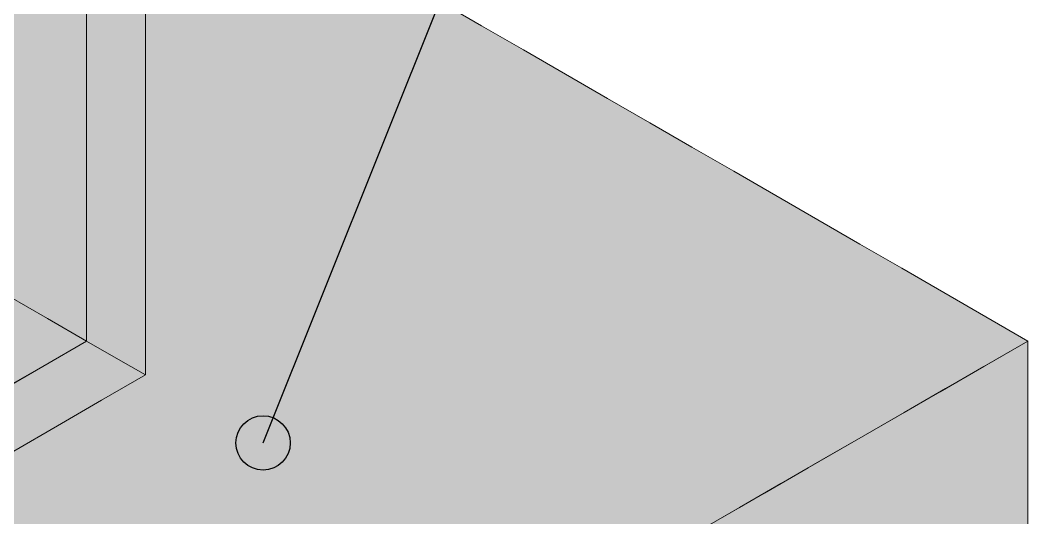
# Model space of a CAD drawing. Header units: metres. Extents: x 0 to 8.41, y 0 to 5.94.
# Drawn here: x 2.7702 to 3.0669, y 2.4109 to 2.5575 of the extents above; entities that cross this region are included whole.
import ezdxf

# ---------------------------------------------------------------- set-up
doc = ezdxf.new("R2010")
doc.units = ezdxf.units.M
doc.header["$LTSCALE"] = 0.25
doc.layers.add('ISO-3D', color=7, linetype='CONTINUOUS', lineweight=13)
doc.layers.add('ISO-3D-ARISTAS', color=250, linetype='CONTINUOUS', lineweight=13)
doc.layers.add('LLAMADAS-NUM', color=30, linetype='CONTINUOUS', lineweight=25, true_color=0xc05014)

msp = doc.modelspace()

# ---------------------------------------------------------------- linework, layer by layer
at = {"layer": 'ISO-3D', "true_color": 0x8e8d88}
for points in [[(2.76672, 2.56205), (2.77826, 2.55538), (2.76672, 2.57633), (2.77826, 2.56967)], [(2.7942, 2.5619), (2.78128, 2.55444), (2.7942, 2.57645), (2.78128, 2.56898)], [(2.77826, 2.55538), (2.78981, 2.54871), (2.77826, 2.56967), (2.78981, 2.563)], [(2.78128, 2.55444), (2.76835, 2.54697), (2.78128, 2.56898), (2.76835, 2.56152)], [(2.80713, 2.55482), (2.7942, 2.54735), (2.80713, 2.56936), (2.7942, 2.5619)], [(2.76672, 2.54776), (2.77826, 2.5411), (2.76672, 2.56205), (2.77826, 2.55538)], [(2.7942, 2.54735), (2.78128, 2.53989), (2.7942, 2.5619), (2.78128, 2.55444)], [(2.77826, 2.5411), (2.78981, 2.53443), (2.77826, 2.55538), (2.78981, 2.54871)], [(2.80713, 2.54027), (2.7942, 2.53281), (2.80713, 2.55482), (2.7942, 2.54735)], [(2.78128, 2.53989), (2.76835, 2.53243), (2.78128, 2.55444), (2.76835, 2.54697)], [(2.76672, 2.53348), (2.77826, 2.52681), (2.76672, 2.54776), (2.77826, 2.5411)], [(2.7942, 2.53281), (2.78128, 2.52535), (2.7942, 2.54735), (2.78128, 2.53989)], [(2.78128, 2.52535), (2.76835, 2.51788), (2.78128, 2.53989), (2.76835, 2.53243)], [(2.77826, 2.52681), (2.78981, 2.52014), (2.77826, 2.5411), (2.78981, 2.53443)], [(2.80713, 2.52573), (2.7942, 2.51826), (2.80713, 2.54027), (2.7942, 2.53281)], [(2.76672, 2.51919), (2.77826, 2.51252), (2.76672, 2.53348), (2.77826, 2.52681)], [(2.7942, 2.51826), (2.78128, 2.5108), (2.7942, 2.53281), (2.78128, 2.52535)], [(2.78128, 2.5108), (2.76835, 2.50334), (2.78128, 2.52535), (2.76835, 2.51788)], [(2.77826, 2.51252), (2.78981, 2.50586), (2.77826, 2.52681), (2.78981, 2.52014)], [(2.80713, 2.51118), (2.7942, 2.50372), (2.80713, 2.52573), (2.7942, 2.51826)], [(2.76672, 2.5049), (2.77826, 2.49824), (2.76672, 2.51919), (2.77826, 2.51252)], [(2.7942, 2.50372), (2.78128, 2.49625), (2.7942, 2.51826), (2.78128, 2.5108)], [(2.78128, 2.49625), (2.76835, 2.48879), (2.78128, 2.5108), (2.76835, 2.50334)], [(2.77826, 2.49824), (2.78981, 2.49157), (2.77826, 2.51252), (2.78981, 2.50586)], [(2.80713, 2.49664), (2.7942, 2.48917), (2.80713, 2.51118), (2.7942, 2.50372)], [(2.76672, 2.49062), (2.77826, 2.48395), (2.76672, 2.5049), (2.77826, 2.49824)], [(2.7942, 2.48917), (2.78128, 2.48171), (2.7942, 2.50372), (2.78128, 2.49625)], [(2.77826, 2.48395), (2.78981, 2.47729), (2.77826, 2.49824), (2.78981, 2.49157)], [(2.78128, 2.48171), (2.76835, 2.47425), (2.78128, 2.49625), (2.76835, 2.48879)], [(2.80713, 2.48209), (2.7942, 2.47463), (2.80713, 2.49664), (2.7942, 2.48917)], [(2.76672, 2.47633), (2.77826, 2.46967), (2.76672, 2.49062), (2.77826, 2.48395)], [(2.7942, 2.47463), (2.78128, 2.46716), (2.7942, 2.48917), (2.78128, 2.48171)], [(2.77826, 2.46967), (2.78981, 2.463), (2.77826, 2.48395), (2.78981, 2.47729)], [(2.78128, 2.46716), (2.76835, 2.4597), (2.78128, 2.48171), (2.76835, 2.47425)], [(2.80713, 2.46755), (2.7942, 2.46008), (2.80713, 2.48209), (2.7942, 2.47463)], [(2.7942, 2.46008), (2.78128, 2.45262), (2.7942, 2.47463), (2.78128, 2.46716)], [(2.78128, 2.45262), (2.76835, 2.44516), (2.78128, 2.46716), (2.76835, 2.4597)], [(2.80713, 2.453), (2.7942, 2.44554), (2.80713, 2.46755), (2.7942, 2.46008)], [(2.7942, 2.44554), (2.78128, 2.43807), (2.7942, 2.46008), (2.78128, 2.45262)], [(2.78128, 2.43807), (2.76835, 2.43061), (2.78128, 2.45262), (2.76835, 2.44516)]]:
    msp.add_solid(points, dxfattribs=at)
at = {"layer": 'ISO-3D', "true_color": 0x7f7e7a}
for points in [[(2.78981, 2.563), (2.77769, 2.556), (2.78981, 2.578), (2.77769, 2.571)], [(2.77769, 2.556), (2.76556, 2.549), (2.77769, 2.571), (2.76556, 2.564)], [(2.78981, 2.54871), (2.77769, 2.54171), (2.78981, 2.563), (2.77769, 2.556)], [(2.77769, 2.54171), (2.76556, 2.53471), (2.77769, 2.556), (2.76556, 2.549)], [(2.78981, 2.53443), (2.77769, 2.52743), (2.78981, 2.54871), (2.77769, 2.54171)], [(2.77769, 2.52743), (2.76556, 2.52043), (2.77769, 2.54171), (2.76556, 2.53471)], [(2.78981, 2.52014), (2.77769, 2.51314), (2.78981, 2.53443), (2.77769, 2.52743)], [(2.77769, 2.51314), (2.76556, 2.50614), (2.77769, 2.52743), (2.76556, 2.52043)], [(2.78981, 2.50586), (2.77769, 2.49886), (2.78981, 2.52014), (2.77769, 2.51314)], [(2.77769, 2.49886), (2.76556, 2.49186), (2.77769, 2.51314), (2.76556, 2.50614)], [(2.78981, 2.49157), (2.77769, 2.48457), (2.78981, 2.50586), (2.77769, 2.49886)], [(2.77769, 2.48457), (2.76556, 2.47757), (2.77769, 2.49886), (2.76556, 2.49186)], [(2.78981, 2.47729), (2.77769, 2.47029), (2.78981, 2.49157), (2.77769, 2.48457)], [(2.77769, 2.47029), (2.76556, 2.46329), (2.77769, 2.48457), (2.76556, 2.47757)], [(2.78981, 2.463), (2.77769, 2.456), (2.78981, 2.47729), (2.77769, 2.47029)], [(2.77769, 2.456), (2.76556, 2.449), (2.77769, 2.47029), (2.76556, 2.46329)]]:
    msp.add_solid(points, dxfattribs=at)
at = {"layer": 'ISO-3D', "true_color": 0x9e9d98}
for points in [[(2.8195, 2.56086), (2.83188, 2.55371), (2.8195, 2.57586), (2.83188, 2.56871)], [(2.84425, 2.56157), (2.85662, 2.55443), (2.84425, 2.57657), (2.85662, 2.56943)], [(2.86899, 2.56229), (2.88136, 2.55514), (2.86899, 2.57729), (2.88136, 2.57014)], [(2.88136, 2.55514), (2.89373, 2.548), (2.88136, 2.57014), (2.89373, 2.563)], [(2.80713, 2.553), (2.8195, 2.54586), (2.80713, 2.568), (2.8195, 2.56086)], [(2.83188, 2.55371), (2.84425, 2.54657), (2.83188, 2.56871), (2.84425, 2.56157)], [(2.85662, 2.55443), (2.86899, 2.54729), (2.85662, 2.56943), (2.86899, 2.56229)], [(2.8195, 2.54586), (2.83188, 2.53871), (2.8195, 2.56086), (2.83188, 2.55371)], [(2.84425, 2.54657), (2.85662, 2.53943), (2.84425, 2.56157), (2.85662, 2.55443)], [(2.86899, 2.54729), (2.88136, 2.54014), (2.86899, 2.56229), (2.88136, 2.55514)], [(2.89373, 2.548), (2.90611, 2.54086), (2.89373, 2.563), (2.90611, 2.55586)], [(2.88136, 2.54014), (2.89373, 2.533), (2.88136, 2.55514), (2.89373, 2.548)], [(2.90611, 2.54086), (2.91848, 2.53371), (2.90611, 2.55586), (2.91848, 2.54871)], [(2.80713, 2.53871), (2.8195, 2.53157), (2.80713, 2.553), (2.8195, 2.54586)], [(2.83188, 2.53871), (2.84425, 2.53157), (2.83188, 2.55371), (2.84425, 2.54657)], [(2.85662, 2.53943), (2.86899, 2.53229), (2.85662, 2.55443), (2.86899, 2.54729)], [(2.91848, 2.53371), (2.93085, 2.52657), (2.91848, 2.54871), (2.93085, 2.54157)], [(2.8195, 2.53157), (2.83188, 2.52443), (2.8195, 2.54586), (2.83188, 2.53871)], [(2.84425, 2.53157), (2.85662, 2.52443), (2.84425, 2.54657), (2.85662, 2.53943)], [(2.86899, 2.53229), (2.88136, 2.52514), (2.86899, 2.54729), (2.88136, 2.54014)], [(2.89373, 2.533), (2.90611, 2.52586), (2.89373, 2.548), (2.90611, 2.54086)], [(2.88136, 2.52514), (2.89373, 2.518), (2.88136, 2.54014), (2.89373, 2.533)], [(2.90611, 2.52586), (2.91848, 2.51871), (2.90611, 2.54086), (2.91848, 2.53371)], [(2.93085, 2.52657), (2.94322, 2.51943), (2.93085, 2.54157), (2.94322, 2.53443)], [(2.80713, 2.52443), (2.8195, 2.51729), (2.80713, 2.53871), (2.8195, 2.53157)], [(2.83188, 2.52443), (2.84425, 2.51729), (2.83188, 2.53871), (2.84425, 2.53157)], [(2.85662, 2.52443), (2.86899, 2.51729), (2.85662, 2.53943), (2.86899, 2.53229)], [(2.94322, 2.51943), (2.95559, 2.51229), (2.94322, 2.53443), (2.95559, 2.52729)], [(2.8195, 2.51729), (2.83188, 2.51014), (2.8195, 2.53157), (2.83188, 2.52443)], [(2.84425, 2.51729), (2.85662, 2.51014), (2.84425, 2.53157), (2.85662, 2.52443)], [(2.86899, 2.51729), (2.88136, 2.51014), (2.86899, 2.53229), (2.88136, 2.52514)], [(2.89373, 2.518), (2.90611, 2.51086), (2.89373, 2.533), (2.90611, 2.52586)], [(2.91848, 2.51871), (2.93085, 2.51157), (2.91848, 2.53371), (2.93085, 2.52657)], [(2.88136, 2.51014), (2.89373, 2.503), (2.88136, 2.52514), (2.89373, 2.518)], [(2.90611, 2.51086), (2.91848, 2.50371), (2.90611, 2.52586), (2.91848, 2.51871)], [(2.93085, 2.51157), (2.94322, 2.50443), (2.93085, 2.52657), (2.94322, 2.51943)], [(2.95559, 2.51229), (2.96797, 2.50514), (2.95559, 2.52729), (2.96797, 2.52014)], [(2.80713, 2.51014), (2.8195, 2.503), (2.80713, 2.52443), (2.8195, 2.51729)], [(2.83188, 2.51014), (2.84425, 2.503), (2.83188, 2.52443), (2.84425, 2.51729)], [(2.85662, 2.51014), (2.86899, 2.503), (2.85662, 2.52443), (2.86899, 2.51729)], [(2.94322, 2.50443), (2.95559, 2.49729), (2.94322, 2.51943), (2.95559, 2.51229)], [(2.96797, 2.50514), (2.98034, 2.498), (2.96797, 2.52014), (2.98034, 2.513)], [(2.8195, 2.503), (2.83188, 2.49586), (2.8195, 2.51729), (2.83188, 2.51014)], [(2.84425, 2.503), (2.85662, 2.49586), (2.84425, 2.51729), (2.85662, 2.51014)], [(2.86899, 2.503), (2.88136, 2.49586), (2.86899, 2.51729), (2.88136, 2.51014)], [(2.89373, 2.503), (2.90611, 2.49586), (2.89373, 2.518), (2.90611, 2.51086)], [(2.91848, 2.50371), (2.93085, 2.49657), (2.91848, 2.51871), (2.93085, 2.51157)], [(2.80713, 2.49586), (2.8195, 2.48871), (2.80713, 2.51014), (2.8195, 2.503)], [(2.83188, 2.49586), (2.84425, 2.48871), (2.83188, 2.51014), (2.84425, 2.503)], [(2.85662, 2.49586), (2.86899, 2.48871), (2.85662, 2.51014), (2.86899, 2.503)], [(2.88136, 2.49586), (2.89373, 2.48871), (2.88136, 2.51014), (2.89373, 2.503)], [(2.90611, 2.49586), (2.91848, 2.48871), (2.90611, 2.51086), (2.91848, 2.50371)], [(2.93085, 2.49657), (2.94322, 2.48943), (2.93085, 2.51157), (2.94322, 2.50443)], [(2.95559, 2.49729), (2.96797, 2.49014), (2.95559, 2.51229), (2.96797, 2.50514)], [(2.98034, 2.498), (2.99271, 2.49086), (2.98034, 2.513), (2.99271, 2.50586)], [(2.94322, 2.48943), (2.95559, 2.48229), (2.94322, 2.50443), (2.95559, 2.49729)], [(2.96797, 2.49014), (2.98034, 2.483), (2.96797, 2.50514), (2.98034, 2.498)], [(2.99271, 2.49086), (3.00508, 2.48371), (2.99271, 2.50586), (3.00508, 2.49871)], [(2.8195, 2.48871), (2.83188, 2.48157), (2.8195, 2.503), (2.83188, 2.49586)], [(2.84425, 2.48871), (2.85662, 2.48157), (2.84425, 2.503), (2.85662, 2.49586)], [(2.86899, 2.48871), (2.88136, 2.48157), (2.86899, 2.503), (2.88136, 2.49586)], [(2.89373, 2.48871), (2.90611, 2.48157), (2.89373, 2.503), (2.90611, 2.49586)], [(2.91848, 2.48871), (2.93085, 2.48157), (2.91848, 2.50371), (2.93085, 2.49657)], [(3.00508, 2.48371), (3.01745, 2.47657), (3.00508, 2.49871), (3.01745, 2.49157)], [(2.80713, 2.48157), (2.8195, 2.47443), (2.80713, 2.49586), (2.8195, 2.48871)], [(2.83188, 2.48157), (2.84425, 2.47443), (2.83188, 2.49586), (2.84425, 2.48871)], [(2.85662, 2.48157), (2.86899, 2.47443), (2.85662, 2.49586), (2.86899, 2.48871)], [(2.88136, 2.48157), (2.89373, 2.47443), (2.88136, 2.49586), (2.89373, 2.48871)], [(2.90611, 2.48157), (2.91848, 2.47443), (2.90611, 2.49586), (2.91848, 2.48871)], [(2.93085, 2.48157), (2.94322, 2.47443), (2.93085, 2.49657), (2.94322, 2.48943)], [(2.95559, 2.48229), (2.96797, 2.47514), (2.95559, 2.49729), (2.96797, 2.49014)], [(2.98034, 2.483), (2.99271, 2.47586), (2.98034, 2.498), (2.99271, 2.49086)], [(2.94322, 2.47443), (2.95559, 2.46729), (2.94322, 2.48943), (2.95559, 2.48229)], [(2.96797, 2.47514), (2.98034, 2.468), (2.96797, 2.49014), (2.98034, 2.483)], [(2.99271, 2.47586), (3.00508, 2.46871), (2.99271, 2.49086), (3.00508, 2.48371)], [(3.01745, 2.47657), (3.02982, 2.46943), (3.01745, 2.49157), (3.02982, 2.48443)], [(2.8195, 2.47443), (2.83188, 2.46729), (2.8195, 2.48871), (2.83188, 2.48157)], [(2.84425, 2.47443), (2.85662, 2.46729), (2.84425, 2.48871), (2.85662, 2.48157)], [(2.86899, 2.47443), (2.88136, 2.46729), (2.86899, 2.48871), (2.88136, 2.48157)], [(2.89373, 2.47443), (2.90611, 2.46729), (2.89373, 2.48871), (2.90611, 2.48157)], [(2.91848, 2.47443), (2.93085, 2.46729), (2.91848, 2.48871), (2.93085, 2.48157)], [(3.00508, 2.46871), (3.01745, 2.46157), (3.00508, 2.48371), (3.01745, 2.47657)], [(3.02982, 2.46943), (3.0422, 2.46229), (3.02982, 2.48443), (3.0422, 2.47729)], [(2.80713, 2.46729), (2.8195, 2.46014), (2.80713, 2.48157), (2.8195, 2.47443)], [(2.83188, 2.46729), (2.84425, 2.46014), (2.83188, 2.48157), (2.84425, 2.47443)], [(2.85662, 2.46729), (2.86899, 2.46014), (2.85662, 2.48157), (2.86899, 2.47443)], [(2.88136, 2.46729), (2.89373, 2.46014), (2.88136, 2.48157), (2.89373, 2.47443)], [(2.90611, 2.46729), (2.91848, 2.46014), (2.90611, 2.48157), (2.91848, 2.47443)], [(2.93085, 2.46729), (2.94322, 2.46014), (2.93085, 2.48157), (2.94322, 2.47443)], [(2.95559, 2.46729), (2.96797, 2.46014), (2.95559, 2.48229), (2.96797, 2.47514)], [(2.98034, 2.468), (2.99271, 2.46086), (2.98034, 2.483), (2.99271, 2.47586)], [(2.76672, 2.463), (2.77826, 2.45633), (2.76672, 2.47633), (2.77826, 2.46967)], [(2.96797, 2.46014), (2.98034, 2.453), (2.96797, 2.47514), (2.98034, 2.468)], [(2.99271, 2.46086), (3.00508, 2.45371), (2.99271, 2.47586), (3.00508, 2.46871)], [(3.01745, 2.46157), (3.02982, 2.45443), (3.01745, 2.47657), (3.02982, 2.46943)], [(3.0422, 2.46229), (3.05457, 2.45514), (3.0422, 2.47729), (3.05457, 2.47014)], [(2.8195, 2.46014), (2.83188, 2.453), (2.8195, 2.47443), (2.83188, 2.46729)], [(2.84425, 2.46014), (2.85662, 2.453), (2.84425, 2.47443), (2.85662, 2.46729)], [(2.86899, 2.46014), (2.88136, 2.453), (2.86899, 2.47443), (2.88136, 2.46729)], [(2.89373, 2.46014), (2.90611, 2.453), (2.89373, 2.47443), (2.90611, 2.46729)], [(2.91848, 2.46014), (2.93085, 2.453), (2.91848, 2.47443), (2.93085, 2.46729)], [(2.94322, 2.46014), (2.95559, 2.453), (2.94322, 2.47443), (2.95559, 2.46729)], [(2.77826, 2.45633), (2.78981, 2.44967), (2.77826, 2.46967), (2.78981, 2.463)], [(3.00508, 2.45371), (3.01745, 2.44657), (3.00508, 2.46871), (3.01745, 2.46157)], [(3.02982, 2.45443), (3.0422, 2.44729), (3.02982, 2.46943), (3.0422, 2.46229)], [(3.05457, 2.45514), (3.06694, 2.448), (3.05457, 2.47014), (3.06694, 2.463)], [(2.80713, 2.453), (2.8195, 2.44586), (2.80713, 2.46729), (2.8195, 2.46014)], [(2.83188, 2.453), (2.84425, 2.44586), (2.83188, 2.46729), (2.84425, 2.46014)], [(2.85662, 2.453), (2.86899, 2.44586), (2.85662, 2.46729), (2.86899, 2.46014)], [(2.88136, 2.453), (2.89373, 2.44586), (2.88136, 2.46729), (2.89373, 2.46014)], [(2.90611, 2.453), (2.91848, 2.44586), (2.90611, 2.46729), (2.91848, 2.46014)], [(2.93085, 2.453), (2.94322, 2.44586), (2.93085, 2.46729), (2.94322, 2.46014)], [(2.95559, 2.453), (2.96797, 2.44586), (2.95559, 2.46729), (2.96797, 2.46014)], [(2.98034, 2.453), (2.99271, 2.44586), (2.98034, 2.468), (2.99271, 2.46086)], [(2.76672, 2.44967), (2.77826, 2.443), (2.76672, 2.463), (2.77826, 2.45633)], [(2.78981, 2.44967), (2.79847, 2.44467), (2.78981, 2.463), (2.79847, 2.458)], [(2.8195, 2.44586), (2.83188, 2.43871), (2.8195, 2.46014), (2.83188, 2.453)], [(2.84425, 2.44586), (2.85662, 2.43871), (2.84425, 2.46014), (2.85662, 2.453)], [(2.86899, 2.44586), (2.88136, 2.43871), (2.86899, 2.46014), (2.88136, 2.453)], [(2.89373, 2.44586), (2.90611, 2.43871), (2.89373, 2.46014), (2.90611, 2.453)], [(2.91848, 2.44586), (2.93085, 2.43871), (2.91848, 2.46014), (2.93085, 2.453)], [(2.94322, 2.44586), (2.95559, 2.43871), (2.94322, 2.46014), (2.95559, 2.453)], [(2.96797, 2.44586), (2.98034, 2.43871), (2.96797, 2.46014), (2.98034, 2.453)], [(2.99271, 2.44586), (3.00508, 2.43871), (2.99271, 2.46086), (3.00508, 2.45371)], [(3.01745, 2.44657), (3.02982, 2.43943), (3.01745, 2.46157), (3.02982, 2.45443)], [(3.0422, 2.44729), (3.05457, 2.44014), (3.0422, 2.46229), (3.05457, 2.45514)], [(2.79847, 2.44467), (2.80713, 2.43967), (2.79847, 2.458), (2.80713, 2.453)], [(2.77826, 2.443), (2.78981, 2.43633), (2.77826, 2.45633), (2.78981, 2.44967)], [(3.02982, 2.43943), (3.0422, 2.43229), (3.02982, 2.45443), (3.0422, 2.44729)], [(3.05457, 2.44014), (3.06694, 2.433), (3.05457, 2.45514), (3.06694, 2.448)], [(2.80713, 2.43967), (2.8195, 2.43252), (2.80713, 2.453), (2.8195, 2.44586)], [(2.83188, 2.43871), (2.84425, 2.43157), (2.83188, 2.453), (2.84425, 2.44586)], [(2.85662, 2.43871), (2.86899, 2.43157), (2.85662, 2.453), (2.86899, 2.44586)], [(2.88136, 2.43871), (2.89373, 2.43157), (2.88136, 2.453), (2.89373, 2.44586)], [(2.90611, 2.43871), (2.91848, 2.43157), (2.90611, 2.453), (2.91848, 2.44586)], [(2.93085, 2.43871), (2.94322, 2.43157), (2.93085, 2.453), (2.94322, 2.44586)], [(2.95559, 2.43871), (2.96797, 2.43157), (2.95559, 2.453), (2.96797, 2.44586)], [(2.98034, 2.43871), (2.99271, 2.43157), (2.98034, 2.453), (2.99271, 2.44586)], [(3.00508, 2.43871), (3.01745, 2.43157), (3.00508, 2.45371), (3.01745, 2.44657)], [(2.76672, 2.43633), (2.77826, 2.42967), (2.76672, 2.44967), (2.77826, 2.443)], [(2.78981, 2.43633), (2.79847, 2.43133), (2.78981, 2.44967), (2.79847, 2.44467)], [(2.8195, 2.43252), (2.83188, 2.42538), (2.8195, 2.44586), (2.83188, 2.43871)], [(2.84425, 2.43157), (2.85662, 2.42443), (2.84425, 2.44586), (2.85662, 2.43871)], [(2.86899, 2.43157), (2.88136, 2.42443), (2.86899, 2.44586), (2.88136, 2.43871)], [(2.89373, 2.43157), (2.90611, 2.42443), (2.89373, 2.44586), (2.90611, 2.43871)], [(2.91848, 2.43157), (2.93085, 2.42443), (2.91848, 2.44586), (2.93085, 2.43871)], [(2.94322, 2.43157), (2.95559, 2.42443), (2.94322, 2.44586), (2.95559, 2.43871)], [(2.96797, 2.43157), (2.98034, 2.42443), (2.96797, 2.44586), (2.98034, 2.43871)], [(2.99271, 2.43157), (3.00508, 2.42443), (2.99271, 2.44586), (3.00508, 2.43871)], [(3.01745, 2.43157), (3.02982, 2.42443), (3.01745, 2.44657), (3.02982, 2.43943)], [(3.0422, 2.43229), (3.05457, 2.42514), (3.0422, 2.44729), (3.05457, 2.44014)], [(2.77826, 2.42967), (2.78981, 2.423), (2.77826, 2.443), (2.78981, 2.43633)], [(2.79847, 2.43133), (2.80713, 2.42633), (2.79847, 2.44467), (2.80713, 2.43967)], [(2.80713, 2.42633), (2.8195, 2.41919), (2.80713, 2.43967), (2.8195, 2.43252)], [(3.02982, 2.42443), (3.0422, 2.41729), (3.02982, 2.43943), (3.0422, 2.43229)], [(3.05457, 2.42514), (3.06694, 2.418), (3.05457, 2.44014), (3.06694, 2.433)], [(2.76672, 2.42205), (2.77826, 2.41538), (2.76672, 2.43633), (2.77826, 2.42967)], [(2.78981, 2.423), (2.79847, 2.418), (2.78981, 2.43633), (2.79847, 2.43133)], [(2.83188, 2.42538), (2.84425, 2.41824), (2.83188, 2.43871), (2.84425, 2.43157)], [(2.85662, 2.42443), (2.86899, 2.41729), (2.85662, 2.43871), (2.86899, 2.43157)], [(2.88136, 2.42443), (2.89373, 2.41729), (2.88136, 2.43871), (2.89373, 2.43157)], [(2.90611, 2.42443), (2.91848, 2.41729), (2.90611, 2.43871), (2.91848, 2.43157)], [(2.93085, 2.42443), (2.94322, 2.41729), (2.93085, 2.43871), (2.94322, 2.43157)], [(2.95559, 2.42443), (2.96797, 2.41729), (2.95559, 2.43871), (2.96797, 2.43157)], [(2.98034, 2.42443), (2.99271, 2.41729), (2.98034, 2.43871), (2.99271, 2.43157)], [(3.00508, 2.42443), (3.01745, 2.41729), (3.00508, 2.43871), (3.01745, 2.43157)], [(2.79847, 2.418), (2.80713, 2.413), (2.79847, 2.43133), (2.80713, 2.42633)], [(2.8195, 2.41919), (2.83188, 2.41205), (2.8195, 2.43252), (2.83188, 2.42538)], [(2.84425, 2.41824), (2.85662, 2.4111), (2.84425, 2.43157), (2.85662, 2.42443)], [(2.86899, 2.41729), (2.88136, 2.41014), (2.86899, 2.43157), (2.88136, 2.42443)], [(2.89373, 2.41729), (2.90611, 2.41014), (2.89373, 2.43157), (2.90611, 2.42443)], [(2.91848, 2.41729), (2.93085, 2.41014), (2.91848, 2.43157), (2.93085, 2.42443)], [(2.94322, 2.41729), (2.95559, 2.41014), (2.94322, 2.43157), (2.95559, 2.42443)], [(2.96797, 2.41729), (2.98034, 2.41014), (2.96797, 2.43157), (2.98034, 2.42443)], [(2.99271, 2.41729), (3.00508, 2.41014), (2.99271, 2.43157), (3.00508, 2.42443)], [(3.01745, 2.41729), (3.02982, 2.41014), (3.01745, 2.43157), (3.02982, 2.42443)], [(3.0422, 2.41729), (3.05457, 2.41014), (3.0422, 2.43229), (3.05457, 2.42514)], [(2.77826, 2.41538), (2.78981, 2.40871), (2.77826, 2.42967), (2.78981, 2.423)], [(2.80713, 2.413), (2.8195, 2.40586), (2.80713, 2.42633), (2.8195, 2.41919)], [(2.83188, 2.41205), (2.84425, 2.4049), (2.83188, 2.42538), (2.84425, 2.41824)], [(2.85662, 2.4111), (2.86899, 2.40395), (2.85662, 2.42443), (2.86899, 2.41729)], [(2.88136, 2.41014), (2.89373, 2.403), (2.88136, 2.42443), (2.89373, 2.41729)], [(2.90611, 2.41014), (2.91848, 2.403), (2.90611, 2.42443), (2.91848, 2.41729)], [(2.93085, 2.41014), (2.94322, 2.403), (2.93085, 2.42443), (2.94322, 2.41729)], [(2.95559, 2.41014), (2.96797, 2.403), (2.95559, 2.42443), (2.96797, 2.41729)], [(2.98034, 2.41014), (2.99271, 2.403), (2.98034, 2.42443), (2.99271, 2.41729)], [(3.00508, 2.41014), (3.01745, 2.403), (3.00508, 2.42443), (3.01745, 2.41729)], [(3.02982, 2.41014), (3.0422, 2.403), (3.02982, 2.42443), (3.0422, 2.41729)], [(3.05457, 2.41014), (3.06694, 2.403), (3.05457, 2.42514), (3.06694, 2.418)], [(2.76672, 2.40776), (2.77826, 2.4011), (2.76672, 2.42205), (2.77826, 2.41538)], [(2.78981, 2.40871), (2.79847, 2.40371), (2.78981, 2.423), (2.79847, 2.418)], [(2.8195, 2.40586), (2.83188, 2.39871), (2.8195, 2.41919), (2.83188, 2.41205)], [(2.84425, 2.4049), (2.85662, 2.39776), (2.84425, 2.41824), (2.85662, 2.4111)], [(2.77826, 2.4011), (2.78981, 2.39443), (2.77826, 2.41538), (2.78981, 2.40871)], [(2.79847, 2.40371), (2.80713, 2.39871), (2.79847, 2.418), (2.80713, 2.413)], [(2.86899, 2.40395), (2.88136, 2.39681), (2.86899, 2.41729), (2.88136, 2.41014)], [(2.89373, 2.403), (2.90611, 2.39586), (2.89373, 2.41729), (2.90611, 2.41014)], [(2.91848, 2.403), (2.93085, 2.39586), (2.91848, 2.41729), (2.93085, 2.41014)], [(2.94322, 2.403), (2.95559, 2.39586), (2.94322, 2.41729), (2.95559, 2.41014)], [(2.96797, 2.403), (2.98034, 2.39586), (2.96797, 2.41729), (2.98034, 2.41014)], [(2.99271, 2.403), (3.00508, 2.39586), (2.99271, 2.41729), (3.00508, 2.41014)], [(3.01745, 2.403), (3.02982, 2.39586), (3.01745, 2.41729), (3.02982, 2.41014)], [(3.0422, 2.403), (3.05457, 2.39586), (3.0422, 2.41729), (3.05457, 2.41014)], [(2.80713, 2.39871), (2.8195, 2.39157), (2.80713, 2.413), (2.8195, 2.40586)], [(2.83188, 2.39871), (2.84425, 2.39157), (2.83188, 2.41205), (2.84425, 2.4049)], [(2.85662, 2.39776), (2.86899, 2.39062), (2.85662, 2.4111), (2.86899, 2.40395)]]:
    msp.add_solid(points, dxfattribs=at)
at = {"layer": 'ISO-3D', "true_color": 0xb0aea8}
for points in [[(2.75888, 2.57086), (2.77125, 2.56371), (2.74676, 2.56386), (2.75913, 2.55671)], [(2.78338, 2.57071), (2.79575, 2.56357), (2.77125, 2.56371), (2.78363, 2.55657)], [(2.80787, 2.57057), (2.82025, 2.56343), (2.79575, 2.56357), (2.80812, 2.55643)], [(2.83237, 2.57043), (2.84474, 2.56329), (2.82025, 2.56343), (2.83262, 2.55629)], [(2.85687, 2.57029), (2.86924, 2.56314), (2.84474, 2.56329), (2.85711, 2.55614)], [(2.88136, 2.57014), (2.89373, 2.563), (2.86924, 2.56314), (2.88161, 2.556)], [(2.77125, 2.56371), (2.78363, 2.55657), (2.75913, 2.55671), (2.7715, 2.54957)], [(2.79575, 2.56357), (2.80812, 2.55643), (2.78363, 2.55657), (2.796, 2.54943)], [(2.82025, 2.56343), (2.83262, 2.55629), (2.80812, 2.55643), (2.82049, 2.54929)], [(2.84474, 2.56329), (2.85711, 2.55614), (2.83262, 2.55629), (2.84499, 2.54914)], [(2.86924, 2.56314), (2.88161, 2.556), (2.85711, 2.55614), (2.86949, 2.549)], [(2.89373, 2.563), (2.90611, 2.55586), (2.88161, 2.556), (2.89398, 2.54886)], [(2.75913, 2.55671), (2.7715, 2.54957), (2.747, 2.54971), (2.75938, 2.54257)], [(2.78363, 2.55657), (2.796, 2.54943), (2.7715, 2.54957), (2.78387, 2.54243)], [(2.80812, 2.55643), (2.82049, 2.54929), (2.796, 2.54943), (2.80837, 2.54229)], [(2.83262, 2.55629), (2.84499, 2.54914), (2.82049, 2.54929), (2.83287, 2.54214)], [(2.85711, 2.55614), (2.86949, 2.549), (2.84499, 2.54914), (2.85736, 2.542)], [(2.88161, 2.556), (2.89398, 2.54886), (2.86949, 2.549), (2.88186, 2.54186)], [(2.90611, 2.55586), (2.91848, 2.54871), (2.89398, 2.54886), (2.90635, 2.54171)], [(2.7715, 2.54957), (2.78387, 2.54243), (2.75938, 2.54257), (2.77175, 2.53543)], [(2.796, 2.54943), (2.80837, 2.54229), (2.78387, 2.54243), (2.79624, 2.53529)], [(2.82049, 2.54929), (2.83287, 2.54214), (2.80837, 2.54229), (2.82074, 2.53514)], [(2.84499, 2.54914), (2.85736, 2.542), (2.83287, 2.54214), (2.84524, 2.535)], [(2.86949, 2.549), (2.88186, 2.54186), (2.85736, 2.542), (2.86973, 2.53486)], [(2.89398, 2.54886), (2.90635, 2.54171), (2.88186, 2.54186), (2.89423, 2.53471)], [(2.91848, 2.54871), (2.93085, 2.54157), (2.90635, 2.54171), (2.91873, 2.53457)], [(2.75938, 2.54257), (2.77175, 2.53543), (2.74725, 2.53557), (2.75962, 2.52843)], [(2.78387, 2.54243), (2.79624, 2.53529), (2.77175, 2.53543), (2.78412, 2.52829)], [(2.80837, 2.54229), (2.82074, 2.53514), (2.79624, 2.53529), (2.80862, 2.52814)], [(2.83287, 2.54214), (2.84524, 2.535), (2.82074, 2.53514), (2.83311, 2.528)], [(2.85736, 2.542), (2.86973, 2.53486), (2.84524, 2.535), (2.85761, 2.52786)], [(2.88186, 2.54186), (2.89423, 2.53471), (2.86973, 2.53486), (2.8821, 2.52771)], [(2.90635, 2.54171), (2.91873, 2.53457), (2.89423, 2.53471), (2.9066, 2.52757)], [(2.93085, 2.54157), (2.94322, 2.53443), (2.91873, 2.53457), (2.9311, 2.52743)], [(2.77175, 2.53543), (2.78412, 2.52829), (2.75962, 2.52843), (2.772, 2.52129)], [(2.79624, 2.53529), (2.80862, 2.52814), (2.78412, 2.52829), (2.79649, 2.52114)], [(2.82074, 2.53514), (2.83311, 2.528), (2.80862, 2.52814), (2.82099, 2.521)], [(2.84524, 2.535), (2.85761, 2.52786), (2.83311, 2.528), (2.84548, 2.52086)], [(2.86973, 2.53486), (2.8821, 2.52771), (2.85761, 2.52786), (2.86998, 2.52071)], [(2.89423, 2.53471), (2.9066, 2.52757), (2.8821, 2.52771), (2.89448, 2.52057)], [(2.91873, 2.53457), (2.9311, 2.52743), (2.9066, 2.52757), (2.91897, 2.52043)], [(2.94322, 2.53443), (2.95559, 2.52729), (2.9311, 2.52743), (2.94347, 2.52029)], [(2.75962, 2.52843), (2.772, 2.52129), (2.7475, 2.52143), (2.75987, 2.51429)], [(2.78412, 2.52829), (2.79649, 2.52114), (2.772, 2.52129), (2.78437, 2.51414)], [(2.80862, 2.52814), (2.82099, 2.521), (2.79649, 2.52114), (2.80886, 2.514)], [(2.83311, 2.528), (2.84548, 2.52086), (2.82099, 2.521), (2.83336, 2.51386)], [(2.85761, 2.52786), (2.86998, 2.52071), (2.84548, 2.52086), (2.85786, 2.51371)], [(2.8821, 2.52771), (2.89448, 2.52057), (2.86998, 2.52071), (2.88235, 2.51357)], [(2.9066, 2.52757), (2.91897, 2.52043), (2.89448, 2.52057), (2.90685, 2.51343)], [(2.9311, 2.52743), (2.94347, 2.52029), (2.91897, 2.52043), (2.93134, 2.51329)], [(2.95559, 2.52729), (2.96797, 2.52014), (2.94347, 2.52029), (2.95584, 2.51314)], [(2.772, 2.52129), (2.78437, 2.51414), (2.75987, 2.51429), (2.77224, 2.50714)], [(2.79649, 2.52114), (2.80886, 2.514), (2.78437, 2.51414), (2.79674, 2.507)], [(2.82099, 2.521), (2.83336, 2.51386), (2.80886, 2.514), (2.82124, 2.50686)], [(2.84548, 2.52086), (2.85786, 2.51371), (2.83336, 2.51386), (2.84573, 2.50671)], [(2.86998, 2.52071), (2.88235, 2.51357), (2.85786, 2.51371), (2.87023, 2.50657)], [(2.89448, 2.52057), (2.90685, 2.51343), (2.88235, 2.51357), (2.89472, 2.50643)], [(2.91897, 2.52043), (2.93134, 2.51329), (2.90685, 2.51343), (2.91922, 2.50629)], [(2.94347, 2.52029), (2.95584, 2.51314), (2.93134, 2.51329), (2.94372, 2.50614)], [(2.96797, 2.52014), (2.98034, 2.513), (2.95584, 2.51314), (2.96821, 2.506)], [(2.75987, 2.51429), (2.77224, 2.50714), (2.74775, 2.50729), (2.76012, 2.50014)], [(2.78437, 2.51414), (2.79674, 2.507), (2.77224, 2.50714), (2.78462, 2.5)], [(2.80886, 2.514), (2.82124, 2.50686), (2.79674, 2.507), (2.80911, 2.49986)], [(2.83336, 2.51386), (2.84573, 2.50671), (2.82124, 2.50686), (2.83361, 2.49971)], [(2.85786, 2.51371), (2.87023, 2.50657), (2.84573, 2.50671), (2.8581, 2.49957)], [(2.88235, 2.51357), (2.89472, 2.50643), (2.87023, 2.50657), (2.8826, 2.49943)], [(2.90685, 2.51343), (2.91922, 2.50629), (2.89472, 2.50643), (2.9071, 2.49929)], [(2.93134, 2.51329), (2.94372, 2.50614), (2.91922, 2.50629), (2.93159, 2.49914)], [(2.95584, 2.51314), (2.96821, 2.506), (2.94372, 2.50614), (2.95609, 2.499)], [(2.98034, 2.513), (2.99271, 2.50586), (2.96821, 2.506), (2.98058, 2.49886)], [(2.77224, 2.50714), (2.78462, 2.5), (2.76012, 2.50014), (2.77249, 2.493)], [(2.79674, 2.507), (2.80911, 2.49986), (2.78462, 2.5), (2.79699, 2.49286)], [(2.82124, 2.50686), (2.83361, 2.49971), (2.80911, 2.49986), (2.82148, 2.49271)], [(2.84573, 2.50671), (2.8581, 2.49957), (2.83361, 2.49971), (2.84598, 2.49257)], [(2.87023, 2.50657), (2.8826, 2.49943), (2.8581, 2.49957), (2.87048, 2.49243)], [(2.89472, 2.50643), (2.9071, 2.49929), (2.8826, 2.49943), (2.89497, 2.49229)], [(2.91922, 2.50629), (2.93159, 2.49914), (2.9071, 2.49929), (2.91947, 2.49214)], [(2.94372, 2.50614), (2.95609, 2.499), (2.93159, 2.49914), (2.94396, 2.492)], [(2.96821, 2.506), (2.98058, 2.49886), (2.95609, 2.499), (2.96846, 2.49186)], [(2.99271, 2.50586), (3.00508, 2.49871), (2.98058, 2.49886), (2.99296, 2.49171)], [(2.76012, 2.50014), (2.77249, 2.493), (2.74713, 2.49264), (2.7595, 2.4855)], [(2.78462, 2.5), (2.79699, 2.49286), (2.77249, 2.493), (2.78486, 2.48586)], [(2.80911, 2.49986), (2.82148, 2.49271), (2.79699, 2.49286), (2.80936, 2.48571)], [(2.83361, 2.49971), (2.84598, 2.49257), (2.82148, 2.49271), (2.83385, 2.48557)], [(2.8581, 2.49957), (2.87048, 2.49243), (2.84598, 2.49257), (2.85835, 2.48543)], [(2.8826, 2.49943), (2.89497, 2.49229), (2.87048, 2.49243), (2.88285, 2.48529)], [(2.9071, 2.49929), (2.91947, 2.49214), (2.89497, 2.49229), (2.90734, 2.48514)], [(2.93159, 2.49914), (2.94396, 2.492), (2.91947, 2.49214), (2.93184, 2.485)], [(2.95609, 2.499), (2.96846, 2.49186), (2.94396, 2.492), (2.95634, 2.48486)], [(2.98058, 2.49886), (2.99296, 2.49171), (2.96846, 2.49186), (2.98083, 2.48471)], [(3.00508, 2.49871), (3.01745, 2.49157), (2.99296, 2.49171), (3.00533, 2.48457)], [(2.77249, 2.493), (2.78486, 2.48586), (2.7595, 2.4855), (2.77187, 2.47836)], [(2.79699, 2.49286), (2.80936, 2.48571), (2.78486, 2.48586), (2.79723, 2.47871)], [(2.82148, 2.49271), (2.83385, 2.48557), (2.80936, 2.48571), (2.82173, 2.47857)], [(2.84598, 2.49257), (2.85835, 2.48543), (2.83385, 2.48557), (2.84623, 2.47843)], [(2.87048, 2.49243), (2.88285, 2.48529), (2.85835, 2.48543), (2.87072, 2.47829)], [(2.89497, 2.49229), (2.90734, 2.48514), (2.88285, 2.48529), (2.89522, 2.47814)], [(2.91947, 2.49214), (2.93184, 2.485), (2.90734, 2.48514), (2.91972, 2.478)], [(2.94396, 2.492), (2.95634, 2.48486), (2.93184, 2.485), (2.94421, 2.47786)], [(2.96846, 2.49186), (2.98083, 2.48471), (2.95634, 2.48486), (2.96871, 2.47771)], [(2.99296, 2.49171), (3.00533, 2.48457), (2.98083, 2.48471), (2.9932, 2.47757)], [(3.01745, 2.49157), (3.02982, 2.48443), (3.00533, 2.48457), (3.0177, 2.47743)], [(2.7595, 2.4855), (2.77187, 2.47836), (2.74651, 2.478), (2.75888, 2.47086)], [(2.78486, 2.48586), (2.79723, 2.47871), (2.77187, 2.47836), (2.78424, 2.47121)], [(2.80936, 2.48571), (2.82173, 2.47857), (2.79723, 2.47871), (2.80961, 2.47157)], [(2.83385, 2.48557), (2.84623, 2.47843), (2.82173, 2.47857), (2.8341, 2.47143)], [(2.85835, 2.48543), (2.87072, 2.47829), (2.84623, 2.47843), (2.8586, 2.47129)], [(2.88285, 2.48529), (2.89522, 2.47814), (2.87072, 2.47829), (2.88309, 2.47114)], [(2.90734, 2.48514), (2.91972, 2.478), (2.89522, 2.47814), (2.90759, 2.471)], [(2.93184, 2.485), (2.94421, 2.47786), (2.91972, 2.478), (2.93209, 2.47086)], [(2.95634, 2.48486), (2.96871, 2.47771), (2.94421, 2.47786), (2.95658, 2.47071)], [(2.98083, 2.48471), (2.9932, 2.47757), (2.96871, 2.47771), (2.98108, 2.47057)], [(3.00533, 2.48457), (3.0177, 2.47743), (2.9932, 2.47757), (3.00558, 2.47043)], [(3.02982, 2.48443), (3.0422, 2.47729), (3.0177, 2.47743), (3.03007, 2.47029)], [(2.77187, 2.47836), (2.78424, 2.47121), (2.75888, 2.47086), (2.77125, 2.46371)], [(2.79723, 2.47871), (2.80961, 2.47157), (2.78424, 2.47121), (2.79662, 2.46407)], [(2.82173, 2.47857), (2.8341, 2.47143), (2.80961, 2.47157), (2.82198, 2.46443)], [(2.84623, 2.47843), (2.8586, 2.47129), (2.8341, 2.47143), (2.84647, 2.46429)], [(2.87072, 2.47829), (2.88309, 2.47114), (2.8586, 2.47129), (2.87097, 2.46414)], [(2.89522, 2.47814), (2.90759, 2.471), (2.88309, 2.47114), (2.89547, 2.464)], [(2.91972, 2.478), (2.93209, 2.47086), (2.90759, 2.471), (2.91996, 2.46386)], [(2.94421, 2.47786), (2.95658, 2.47071), (2.93209, 2.47086), (2.94446, 2.46371)], [(2.96871, 2.47771), (2.98108, 2.47057), (2.95658, 2.47071), (2.96895, 2.46357)], [(2.9932, 2.47757), (3.00558, 2.47043), (2.98108, 2.47057), (2.99345, 2.46343)], [(3.0177, 2.47743), (3.03007, 2.47029), (3.00558, 2.47043), (3.01795, 2.46329)], [(3.0422, 2.47729), (3.05457, 2.47014), (3.03007, 2.47029), (3.04244, 2.46314)], [(2.80961, 2.47157), (2.82198, 2.46443), (2.79662, 2.46407), (2.80899, 2.45693)], [(2.75888, 2.47086), (2.77125, 2.46371), (2.74589, 2.46336), (2.75826, 2.45621)], [(2.78424, 2.47121), (2.79662, 2.46407), (2.77125, 2.46371), (2.78363, 2.45657)], [(2.8341, 2.47143), (2.84647, 2.46429), (2.82198, 2.46443), (2.83435, 2.45729)], [(2.8586, 2.47129), (2.87097, 2.46414), (2.84647, 2.46429), (2.85885, 2.45714)], [(2.88309, 2.47114), (2.89547, 2.464), (2.87097, 2.46414), (2.88334, 2.457)], [(2.90759, 2.471), (2.91996, 2.46386), (2.89547, 2.464), (2.90784, 2.45686)], [(2.93209, 2.47086), (2.94446, 2.46371), (2.91996, 2.46386), (2.93233, 2.45671)], [(2.95658, 2.47071), (2.96895, 2.46357), (2.94446, 2.46371), (2.95683, 2.45657)], [(2.98108, 2.47057), (2.99345, 2.46343), (2.96895, 2.46357), (2.98133, 2.45643)], [(3.00558, 2.47043), (3.01795, 2.46329), (2.99345, 2.46343), (3.00582, 2.45629)], [(3.03007, 2.47029), (3.04244, 2.46314), (3.01795, 2.46329), (3.03032, 2.45614)], [(3.05457, 2.47014), (3.06694, 2.463), (3.04244, 2.46314), (3.05482, 2.456)], [(2.77125, 2.46371), (2.78363, 2.45657), (2.75826, 2.45621), (2.77064, 2.44907)], [(2.78981, 2.463), (2.79847, 2.458), (2.77688, 2.45554), (2.78554, 2.45054)], [(2.79662, 2.46407), (2.80899, 2.45693), (2.78363, 2.45657), (2.796, 2.44943)], [(2.82198, 2.46443), (2.83435, 2.45729), (2.80899, 2.45693), (2.82136, 2.44979)], [(2.84647, 2.46429), (2.85885, 2.45714), (2.83435, 2.45729), (2.84672, 2.45014)], [(2.87097, 2.46414), (2.88334, 2.457), (2.85885, 2.45714), (2.87122, 2.45)], [(2.89547, 2.464), (2.90784, 2.45686), (2.88334, 2.457), (2.89571, 2.44986)], [(2.91996, 2.46386), (2.93233, 2.45671), (2.90784, 2.45686), (2.92021, 2.44971)], [(2.94446, 2.46371), (2.95683, 2.45657), (2.93233, 2.45671), (2.94471, 2.44957)], [(2.96895, 2.46357), (2.98133, 2.45643), (2.95683, 2.45657), (2.9692, 2.44943)], [(2.99345, 2.46343), (3.00582, 2.45629), (2.98133, 2.45643), (2.9937, 2.44929)], [(3.01795, 2.46329), (3.03032, 2.45614), (3.00582, 2.45629), (3.01819, 2.44914)], [(3.04244, 2.46314), (3.05482, 2.456), (3.03032, 2.45614), (3.04269, 2.449)], [(2.79847, 2.458), (2.80713, 2.453), (2.78554, 2.45054), (2.7942, 2.44554)], [(2.80899, 2.45693), (2.82136, 2.44979), (2.796, 2.44943), (2.80837, 2.44229)], [(2.83435, 2.45729), (2.84672, 2.45014), (2.82136, 2.44979), (2.83373, 2.44264)], [(2.85885, 2.45714), (2.87122, 2.45), (2.84672, 2.45014), (2.85909, 2.443)], [(2.88334, 2.457), (2.89571, 2.44986), (2.87122, 2.45), (2.88359, 2.44286)], [(2.90784, 2.45686), (2.92021, 2.44971), (2.89571, 2.44986), (2.90809, 2.44271)], [(2.93233, 2.45671), (2.94471, 2.44957), (2.92021, 2.44971), (2.93258, 2.44257)], [(2.75826, 2.45621), (2.77064, 2.44907), (2.74527, 2.44871), (2.75764, 2.44157)], [(2.77688, 2.45554), (2.78554, 2.45054), (2.76396, 2.44807), (2.77262, 2.44307)], [(2.78363, 2.45657), (2.796, 2.44943), (2.77064, 2.44907), (2.78301, 2.44193)], [(2.95683, 2.45657), (2.9692, 2.44943), (2.94471, 2.44957), (2.95708, 2.44243)], [(2.98133, 2.45643), (2.9937, 2.44929), (2.9692, 2.44943), (2.98157, 2.44229)], [(3.00582, 2.45629), (3.01819, 2.44914), (2.9937, 2.44929), (3.00607, 2.44214)], [(3.03032, 2.45614), (3.04269, 2.449), (3.01819, 2.44914), (3.03057, 2.442)], [(2.76396, 2.44807), (2.77262, 2.44307), (2.75103, 2.44061), (2.75969, 2.43561)], [(2.77064, 2.44907), (2.78301, 2.44193), (2.75764, 2.44157), (2.77002, 2.43443)], [(2.78554, 2.45054), (2.7942, 2.44554), (2.77262, 2.44307), (2.78128, 2.43807)], [(2.796, 2.44943), (2.80837, 2.44229), (2.78301, 2.44193), (2.79538, 2.43479)], [(2.82136, 2.44979), (2.83373, 2.44264), (2.80837, 2.44229), (2.82074, 2.43514)], [(2.84672, 2.45014), (2.85909, 2.443), (2.83373, 2.44264), (2.8461, 2.4355)], [(2.87122, 2.45), (2.88359, 2.44286), (2.85909, 2.443), (2.87147, 2.43586)], [(2.89571, 2.44986), (2.90809, 2.44271), (2.88359, 2.44286), (2.89596, 2.43571)], [(2.92021, 2.44971), (2.93258, 2.44257), (2.90809, 2.44271), (2.92046, 2.43557)], [(2.94471, 2.44957), (2.95708, 2.44243), (2.93258, 2.44257), (2.94495, 2.43543)], [(2.9692, 2.44943), (2.98157, 2.44229), (2.95708, 2.44243), (2.96945, 2.43529)], [(2.9937, 2.44929), (3.00607, 2.44214), (2.98157, 2.44229), (2.99395, 2.43514)], [(3.01819, 2.44914), (3.03057, 2.442), (3.00607, 2.44214), (3.01844, 2.435)], [(2.77262, 2.44307), (2.78128, 2.43807), (2.75969, 2.43561), (2.76835, 2.43061)], [(2.78301, 2.44193), (2.79538, 2.43479), (2.77002, 2.43443), (2.78239, 2.42729)], [(2.80837, 2.44229), (2.82074, 2.43514), (2.79538, 2.43479), (2.80775, 2.42764)], [(2.83373, 2.44264), (2.8461, 2.4355), (2.82074, 2.43514), (2.83311, 2.428)], [(2.85909, 2.443), (2.87147, 2.43586), (2.8461, 2.4355), (2.85847, 2.42836)], [(2.88359, 2.44286), (2.89596, 2.43571), (2.87147, 2.43586), (2.88384, 2.42871)], [(2.90809, 2.44271), (2.92046, 2.43557), (2.89596, 2.43571), (2.90833, 2.42857)], [(2.93258, 2.44257), (2.94495, 2.43543), (2.92046, 2.43557), (2.93283, 2.42843)], [(2.95708, 2.44243), (2.96945, 2.43529), (2.94495, 2.43543), (2.95733, 2.42829)], [(2.98157, 2.44229), (2.99395, 2.43514), (2.96945, 2.43529), (2.98182, 2.42814)], [(3.00607, 2.44214), (3.01844, 2.435), (2.99395, 2.43514), (3.00632, 2.428)], [(2.77002, 2.43443), (2.78239, 2.42729), (2.75703, 2.42693), (2.7694, 2.41979)], [(2.79538, 2.43479), (2.80775, 2.42764), (2.78239, 2.42729), (2.79476, 2.42014)], [(2.82074, 2.43514), (2.83311, 2.428), (2.80775, 2.42764), (2.82012, 2.4205)], [(2.8461, 2.4355), (2.85847, 2.42836), (2.83311, 2.428), (2.84548, 2.42086)], [(2.87147, 2.43586), (2.88384, 2.42871), (2.85847, 2.42836), (2.87085, 2.42121)], [(2.89596, 2.43571), (2.90833, 2.42857), (2.88384, 2.42871), (2.89621, 2.42157)], [(2.92046, 2.43557), (2.93283, 2.42843), (2.90833, 2.42857), (2.9207, 2.42143)], [(2.94495, 2.43543), (2.95733, 2.42829), (2.93283, 2.42843), (2.9452, 2.42129)], [(2.96945, 2.43529), (2.98182, 2.42814), (2.95733, 2.42829), (2.9697, 2.42114)], [(2.99395, 2.43514), (3.00632, 2.428), (2.98182, 2.42814), (2.99419, 2.421)], [(2.78239, 2.42729), (2.79476, 2.42014), (2.7694, 2.41979), (2.78177, 2.41264)], [(2.80775, 2.42764), (2.82012, 2.4205), (2.79476, 2.42014), (2.80713, 2.413)], [(2.83311, 2.428), (2.84548, 2.42086), (2.82012, 2.4205), (2.83249, 2.41336)], [(2.85847, 2.42836), (2.87085, 2.42121), (2.84548, 2.42086), (2.85786, 2.41371)], [(2.88384, 2.42871), (2.89621, 2.42157), (2.87085, 2.42121), (2.88322, 2.41407)], [(2.90833, 2.42857), (2.9207, 2.42143), (2.89621, 2.42157), (2.90858, 2.41443)], [(2.93283, 2.42843), (2.9452, 2.42129), (2.9207, 2.42143), (2.93308, 2.41429)], [(2.95733, 2.42829), (2.9697, 2.42114), (2.9452, 2.42129), (2.95757, 2.41414)], [(2.98182, 2.42814), (2.99419, 2.421), (2.9697, 2.42114), (2.98207, 2.414)], [(2.87085, 2.42121), (2.88322, 2.41407), (2.85786, 2.41371), (2.87023, 2.40657)], [(2.89621, 2.42157), (2.90858, 2.41443), (2.88322, 2.41407), (2.89559, 2.40693)], [(2.9207, 2.42143), (2.93308, 2.41429), (2.90858, 2.41443), (2.92095, 2.40729)], [(2.9452, 2.42129), (2.95757, 2.41414), (2.93308, 2.41429), (2.94545, 2.40714)], [(2.9697, 2.42114), (2.98207, 2.414), (2.95757, 2.41414), (2.96994, 2.407)], [(2.7694, 2.41979), (2.78177, 2.41264), (2.75641, 2.41229), (2.76878, 2.40514)], [(2.79476, 2.42014), (2.80713, 2.413), (2.78177, 2.41264), (2.79414, 2.4055)], [(2.82012, 2.4205), (2.83249, 2.41336), (2.80713, 2.413), (2.8195, 2.40586)], [(2.84548, 2.42086), (2.85786, 2.41371), (2.83249, 2.41336), (2.84487, 2.40621)], [(2.78177, 2.41264), (2.79414, 2.4055), (2.76878, 2.40514), (2.78115, 2.398)], [(2.80713, 2.413), (2.8195, 2.40586), (2.79414, 2.4055), (2.80651, 2.39836)], [(2.83249, 2.41336), (2.84487, 2.40621), (2.8195, 2.40586), (2.83188, 2.39871)], [(2.85786, 2.41371), (2.87023, 2.40657), (2.84487, 2.40621), (2.85724, 2.39907)], [(2.88322, 2.41407), (2.89559, 2.40693), (2.87023, 2.40657), (2.8826, 2.39943)], [(2.90858, 2.41443), (2.92095, 2.40729), (2.89559, 2.40693), (2.90796, 2.39979)], [(2.93308, 2.41429), (2.94545, 2.40714), (2.92095, 2.40729), (2.93332, 2.40014)], [(2.95757, 2.41414), (2.96994, 2.407), (2.94545, 2.40714), (2.95782, 2.4)]]:
    msp.add_solid(points, dxfattribs=at)
at = {"layer": 'ISO-3D', "true_color": 0xa4987f}
for points in [[(3.06694, 2.44845), (3.05401, 2.44099), (3.06694, 2.463), (3.05401, 2.45554)], [(3.05401, 2.44099), (3.04109, 2.43353), (3.05401, 2.45554), (3.04109, 2.44807)], [(3.04109, 2.43353), (3.02816, 2.42606), (3.04109, 2.44807), (3.02816, 2.44061)], [(3.06694, 2.43391), (3.05401, 2.42645), (3.06694, 2.44845), (3.05401, 2.44099)], [(3.02816, 2.42606), (3.01523, 2.4186), (3.02816, 2.44061), (3.01523, 2.43315)], [(3.05401, 2.42645), (3.04109, 2.41898), (3.05401, 2.44099), (3.04109, 2.43353)], [(3.01523, 2.4186), (3.0023, 2.41114), (3.01523, 2.43315), (3.0023, 2.42568)], [(3.04109, 2.41898), (3.02816, 2.41152), (3.04109, 2.43353), (3.02816, 2.42606)], [(3.06694, 2.41936), (3.05401, 2.4119), (3.06694, 2.43391), (3.05401, 2.42645)], [(3.0023, 2.41114), (2.98938, 2.40367), (3.0023, 2.42568), (2.98938, 2.41822)], [(3.02816, 2.41152), (3.01523, 2.40406), (3.02816, 2.42606), (3.01523, 2.4186)], [(3.05401, 2.4119), (3.04109, 2.40444), (3.05401, 2.42645), (3.04109, 2.41898)], [(2.98938, 2.40367), (2.97645, 2.39621), (2.98938, 2.41822), (2.97645, 2.41076)], [(3.01523, 2.40406), (3.0023, 2.39659), (3.01523, 2.4186), (3.0023, 2.41114)], [(3.04109, 2.40444), (3.02816, 2.39697), (3.04109, 2.41898), (3.02816, 2.41152)], [(3.06694, 2.40482), (3.05401, 2.39735), (3.06694, 2.41936), (3.05401, 2.4119)], [(3.0023, 2.39659), (2.98938, 2.38913), (3.0023, 2.41114), (2.98938, 2.40367)], [(3.02816, 2.39697), (3.01523, 2.38951), (3.02816, 2.41152), (3.01523, 2.40406)], [(3.05401, 2.39735), (3.04109, 2.38989), (3.05401, 2.4119), (3.04109, 2.40444)]]:
    msp.add_solid(points, dxfattribs=at)
at = {"layer": 'ISO-3D-ARISTAS', "color": 250}
for p, q in [((2.80713, 2.56936), (2.80713, 2.55482)), ((2.80713, 2.568), (2.80713, 2.553)), ((2.78981, 2.54871), (2.78981, 2.563)), ((2.78981, 2.563), (2.78981, 2.54871)), ((2.90611, 2.55586), (2.89373, 2.563)), ((2.89373, 2.563), (2.90611, 2.55586)), ((2.80713, 2.55482), (2.80713, 2.54027)), ((2.91848, 2.54871), (2.90611, 2.55586)), ((2.90611, 2.55586), (2.91848, 2.54871)), ((2.80713, 2.553), (2.80713, 2.53871)), ((2.78981, 2.53443), (2.78981, 2.54871)), ((2.78981, 2.54871), (2.78981, 2.53443)), ((2.93085, 2.54157), (2.91848, 2.54871)), ((2.91848, 2.54871), (2.93085, 2.54157)), ((2.80713, 2.54027), (2.80713, 2.52573)), ((2.94322, 2.53443), (2.93085, 2.54157)), ((2.93085, 2.54157), (2.94322, 2.53443)), ((2.80713, 2.53871), (2.80713, 2.52443)), ((2.78981, 2.52014), (2.78981, 2.53443)), ((2.78981, 2.53443), (2.78981, 2.52014)), ((2.95559, 2.52729), (2.94322, 2.53443)), ((2.94322, 2.53443), (2.95559, 2.52729)), ((2.80713, 2.52573), (2.80713, 2.51118)), ((2.96797, 2.52014), (2.95559, 2.52729)), ((2.95559, 2.52729), (2.96797, 2.52014)), ((2.80713, 2.52443), (2.80713, 2.51014)), ((2.78981, 2.50586), (2.78981, 2.52014)), ((2.78981, 2.52014), (2.78981, 2.50586)), ((2.98034, 2.513), (2.96797, 2.52014)), ((2.96797, 2.52014), (2.98034, 2.513)), ((2.80713, 2.51118), (2.80713, 2.49664)), ((2.80713, 2.51014), (2.80713, 2.49586)), ((2.99271, 2.50586), (2.98034, 2.513)), ((2.98034, 2.513), (2.99271, 2.50586)), ((2.78981, 2.49157), (2.78981, 2.50586)), ((2.78981, 2.50586), (2.78981, 2.49157)), ((3.00508, 2.49871), (2.99271, 2.50586)), ((2.99271, 2.50586), (3.00508, 2.49871)), ((3.01745, 2.49157), (3.00508, 2.49871)), ((3.00508, 2.49871), (3.01745, 2.49157)), ((2.80713, 2.49664), (2.80713, 2.48209)), ((2.80713, 2.49586), (2.80713, 2.48157)), ((2.78981, 2.47729), (2.78981, 2.49157)), ((2.78981, 2.49157), (2.78981, 2.47729)), ((3.02982, 2.48443), (3.01745, 2.49157)), ((3.01745, 2.49157), (3.02982, 2.48443)), ((3.0422, 2.47729), (3.02982, 2.48443)), ((3.02982, 2.48443), (3.0422, 2.47729)), ((2.80713, 2.48209), (2.80713, 2.46755)), ((2.80713, 2.48157), (2.80713, 2.46729)), ((2.77826, 2.46967), (2.76672, 2.47633)), ((2.76672, 2.47633), (2.77826, 2.46967)), ((2.78981, 2.463), (2.78981, 2.47729)), ((2.78981, 2.47729), (2.78981, 2.463)), ((3.05457, 2.47014), (3.0422, 2.47729)), ((3.0422, 2.47729), (3.05457, 2.47014)), ((2.78981, 2.463), (2.77826, 2.46967)), ((2.77826, 2.46967), (2.78981, 2.463)), ((3.06694, 2.463), (3.05457, 2.47014)), ((3.05457, 2.47014), (3.06694, 2.463)), ((2.80713, 2.46755), (2.80713, 2.453)), ((2.80713, 2.46729), (2.80713, 2.453)), ((2.77688, 2.45554), (2.78981, 2.463)), ((2.78981, 2.463), (2.77769, 2.456)), ((2.79847, 2.458), (2.78981, 2.463)), ((2.78981, 2.463), (2.79847, 2.458)), ((3.05401, 2.45554), (3.06694, 2.463)), ((3.06694, 2.463), (3.05482, 2.456)), ((3.06694, 2.448), (3.06694, 2.463)), ((3.06694, 2.463), (3.06694, 2.44845)), ((2.80713, 2.453), (2.79847, 2.458)), ((2.79847, 2.458), (2.80713, 2.453)), ((2.76396, 2.44807), (2.77688, 2.45554)), ((2.77769, 2.456), (2.76556, 2.449)), ((3.04109, 2.44807), (3.05401, 2.45554)), ((3.05482, 2.456), (3.04269, 2.449)), ((2.80713, 2.453), (2.7942, 2.44554)), ((2.80713, 2.453), (2.7942, 2.44554)), ((3.02816, 2.44061), (3.04109, 2.44807)), ((3.04269, 2.449), (3.03057, 2.442)), ((3.06694, 2.44845), (3.06694, 2.43391)), ((3.06694, 2.433), (3.06694, 2.448)), ((2.7942, 2.44554), (2.78128, 2.43807)), ((2.7942, 2.44554), (2.78128, 2.43807)), ((3.03057, 2.442), (3.01844, 2.435)), ((3.01523, 2.43315), (3.02816, 2.44061)), ((2.78128, 2.43807), (2.76835, 2.43061)), ((2.78128, 2.43807), (2.76835, 2.43061)), ((3.0023, 2.42568), (3.01523, 2.43315)), ((3.01844, 2.435), (3.00632, 2.428)), ((3.06694, 2.43391), (3.06694, 2.41936)), ((3.06694, 2.418), (3.06694, 2.433)), ((3.00632, 2.428), (2.99419, 2.421)), ((2.98938, 2.41822), (3.0023, 2.42568)), ((2.97645, 2.41076), (2.98938, 2.41822)), ((2.99419, 2.421), (2.98207, 2.414)), ((3.06694, 2.41936), (3.06694, 2.40482)), ((3.06694, 2.403), (3.06694, 2.418)), ((2.98207, 2.414), (2.96994, 2.407))]:
    msp.add_line(p, q, dxfattribs=at)
at = {"layer": 'LLAMADAS-NUM'}
msp.add_line((2.84177, 2.433), (2.90692, 2.59586), dxfattribs=at)
msp.add_circle((2.84177, 2.433), 0.008, dxfattribs=at)

doc.saveas('drawing.dxf')
